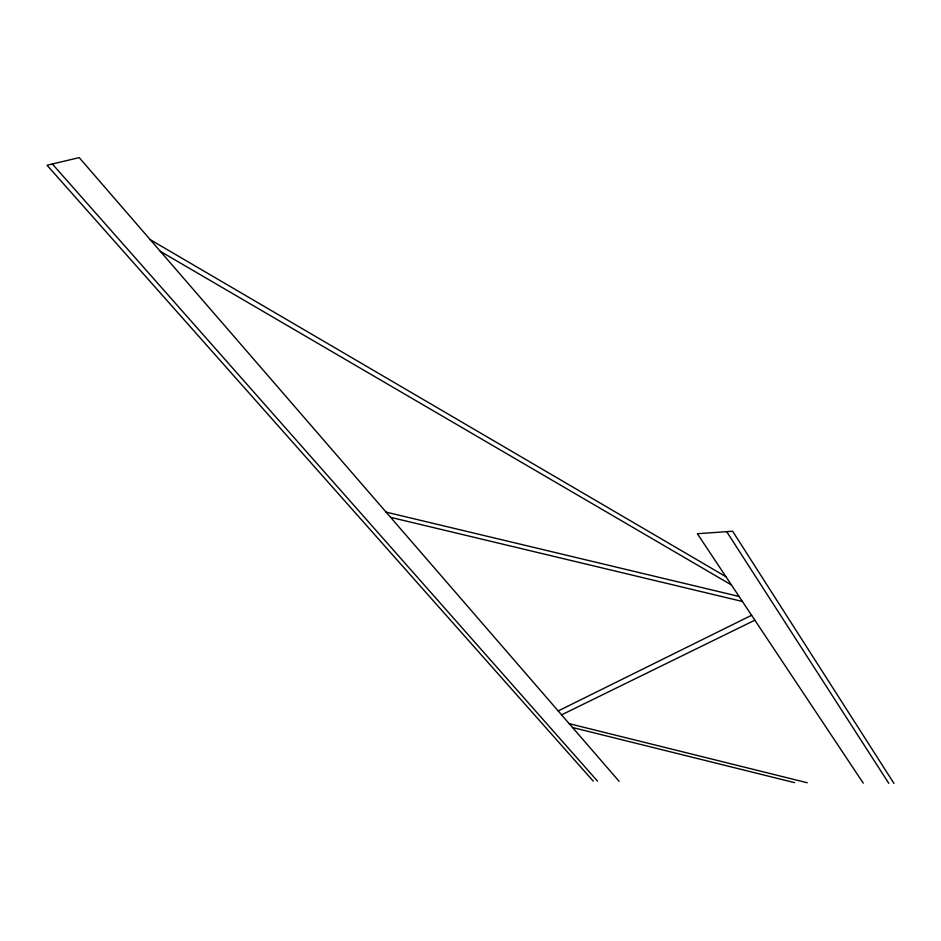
<?xml version="1.0" encoding="UTF-8"?>
<svg xmlns="http://www.w3.org/2000/svg" width="941" height="941" viewBox="0 0 941 941"><rect width="100%" height="100%" fill="white"/><g stroke="black" fill="none" stroke-linecap="round" stroke-linejoin="round"><path stroke-width="1.41" d="M558.189 710.937L751.6 615.273M561.589 714.854L754.858 620.166M386.081 512.116L739.085 596.453M390.597 517.338L742.425 601.475M569.211 723.676L807.237 782.747M572.54 727.511L794.569 782.653M160.358 251.353L731.439 584.961M150.242 239.673L725.958 576.715M593.253 781.148L47.05 165.251L79.197 157.606L619.131 781.336M52.355 163.993L597.535 781.171M863.25 783.171L697.375 533.735L732.616 531.218L893.95 783.394M726.687 531.641L888.798 783.359"/></g></svg>
